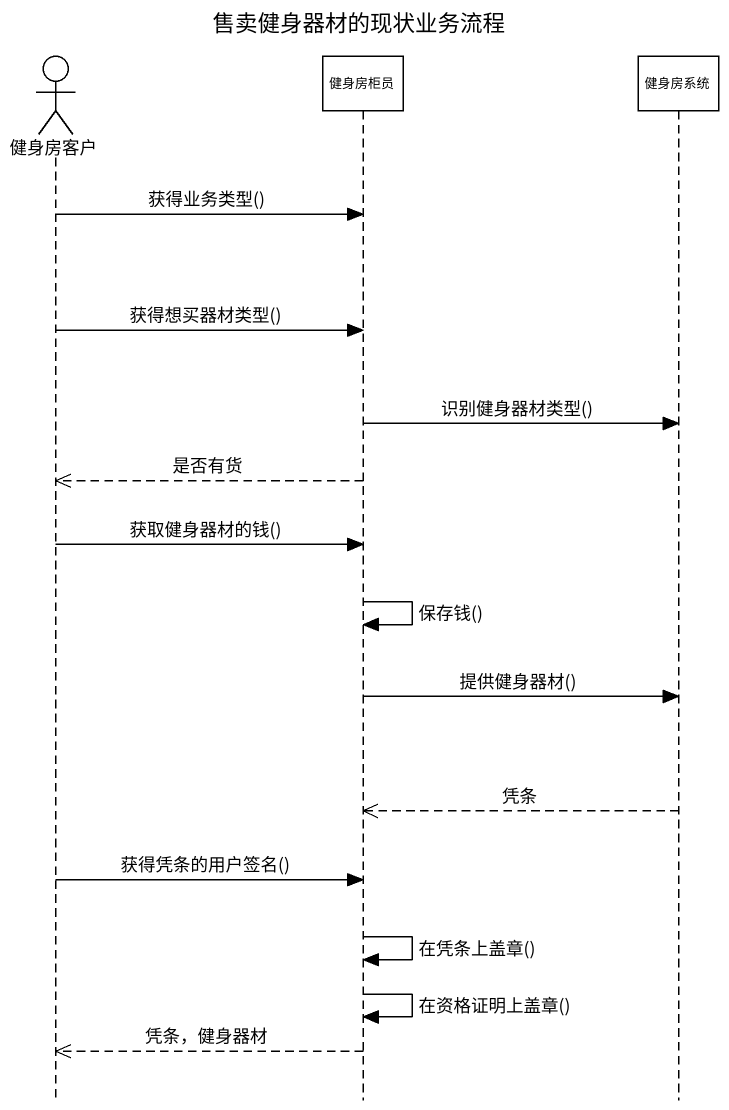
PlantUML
@startuml
title 售卖健身器材的现状业务流程
hide footbox
actor 健身房客户
participant 健身房柜员
participant 健身房系统

健身房客户 -> 健身房柜员 : 获得业务类型()
健身房客户 -> 健身房柜员 : 获得想买器材类型()
健身房柜员 -> 健身房系统 : 识别健身器材类型()
健身房柜员 -->> 健身房客户 : 是否有货
健身房客户 -> 健身房柜员 : 获取健身器材的钱()
健身房柜员 -> 健身房柜员 : 保存钱()
健身房柜员 -> 健身房系统 : 提供健身器材()
健身房系统 -->> 健身房柜员 : 凭条
健身房客户 -> 健身房柜员 : 获得凭条的用户签名()
健身房柜员 -> 健身房柜员 : 在凭条上盖章()
健身房柜员 -> 健身房柜员 : 在资格证明上盖章()
健身房柜员 -->> 健身房客户 : 凭条，健身器材
@enduml
